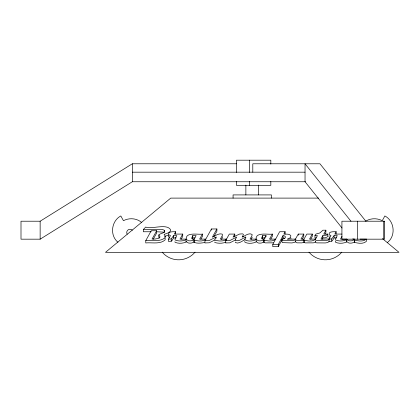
<?xml version="1.0" encoding="UTF-8"?>
<svg xmlns="http://www.w3.org/2000/svg" width="420" height="420" viewBox="0 0 420 420"><rect width="100%" height="100%" fill="white"/><g stroke="black" fill="none" stroke-linecap="round" stroke-linejoin="round"><path stroke-width="0.63" d="M151.242 231.761L143.367 231.761L143.367 229.483L162.64 229.572L164.419 230.317L164.64 230.974C164.362 234.297 156.219 233.079 159.994 236.796L159.826 237.421L158.471 238.382L155.248 239.017L152.029 239.111L156.676 230.732L151.226 230.732L145.761 240.66L145.761 242.944C151.924 242.282 159.873 244.508 164.992 240.02L165.265 239.012L164.971 237.904M328.944 235.699L328.991 236.801L329.427 237.305M244.766 241.395L244.86 242.151C247.936 243.925 252.677 243.511 255.864 242.072L256.242 241.395L256.242 239.111L250.037 239.111L251.99 235.625L252.11 234.402C248.834 232.428 244.997 235.93 242.135 237.174L243.39 234.696A1.228 0.782 0 0 0 242.382 233.872L239.542 234.045L233.047 237.174L234.759 234.077L229.294 234.077L225.677 240.66L225.677 242.944L229.819 242.839L235.615 239.899M335.596 241.054L335.543 242.256C338.73 243.731 343.298 243.553 346.526 242.015L346.815 241.395M252.231 237.132L251.155 239.4M186.034 239.736L186.322 239.111L179.981 239.111L182.737 234.077L174.363 234.077L175.634 231.719C173.518 231.829 168.095 231.11 168.499 234.518L170.457 235.625L168.472 239.111L168.472 241.395L171.239 241.216L171.911 240.686L173.591 237.909L173.591 235.625L176.815 235.625L175.103 238.77L175.051 239.972C178.238 241.447 182.805 241.274 186.034 239.736L186.034 242.015C182.805 243.553 178.238 243.731 175.051 242.256L174.909 241.721M186.034 242.015L186.322 241.395M346.526 242.015L346.815 239.111L340.473 239.111L342.001 236.313M192.775 235.625L191.625 238.271L192.266 238.901L194.197 239.111L196.119 235.625L192.775 235.625L192.775 237.909L192.245 239.038M262.663 235.625L261.513 238.271L262.159 238.901L264.086 239.111L266.012 235.625L262.663 235.625L262.663 237.909L262.132 239.038M225.677 240.66L229.819 240.555L236.712 237.032L235.499 239.111L235.405 240.24C238.928 242.183 242.655 238.098 245.768 237.032L244.766 239.111L244.86 239.867C247.936 241.647 252.677 241.227 255.864 239.789L256.242 239.111M204.96 240.66L209.234 240.513L216.059 237.048L214.972 239.111L214.851 240.214C218.374 241.091 223.655 241.81 226.569 239.111L220.332 239.111L222.254 235.646L222.527 234.822L222.149 234.082C218.61 233.021 215.323 235.841 212.336 237.195L216.893 228.968L211.444 228.968L204.96 240.66L204.96 242.944L209.234 242.792L214.914 239.935M285.101 231.735L283.846 234.077C286.099 234.334 289.296 233.536 290.824 235.704L290.645 237.274L288.745 238.728L287.464 239.111L295.565 239.111L295.565 241.395L295.192 242.056L292.052 242.944L282.392 242.634L281.894 241.71L281.894 239.431L284.812 238.366L285.511 236.953L284.739 236.014L283.028 235.625L278.287 244.388L278.287 246.666L272.795 246.666L272.795 244.388L279.62 231.735L285.101 231.735L285.101 234.019M328.965 239.111L330.95 235.625L328.991 234.518C328.587 231.11 334.01 231.829 336.126 231.719L334.856 234.077L341.938 234.077M278.287 246.666L283.028 237.909L283.028 235.625M316.187 237.909L314.942 237.909L314.942 235.625L315.898 234.077L319.835 232.964L322.938 230.197L325.894 230.197L323.757 234.077L327.663 234.077L326.24 235.242L322.849 235.625L320.954 239.111L331.732 238.933L334.084 235.625L337.307 235.625L335.596 238.77L335.543 239.972C338.73 241.447 343.298 241.274 346.526 239.736M322.035 239.4L322.849 237.909L322.849 235.625M181.204 239.159L182.737 236.36L182.737 234.077M303.786 234.077L300.956 239.111L304.028 239.111L306.847 234.077L312.281 234.077L309.524 239.111L315.688 239.111C312.921 241.972 307.582 241.059 304.075 240.146L303.938 239.752A3.791 2.425 0 0 1 301.697 240.602L296.987 240.56L295.691 239.815L295.748 238.539L298.289 234.077L303.786 234.077L303.786 236.36L302.211 239.159M310.748 239.159L312.281 236.36L312.281 234.077M324.975 234.145L325.894 232.481L325.894 230.197M153.269 239.159L156.676 233.011L156.676 230.732M213.853 236.733L216.893 231.252L216.893 228.968M221.429 239.411L222.254 237.93L222.432 236.675M295.565 239.111L294.336 240.282L292.052 240.66L282.98 240.581L282.03 239.967L281.894 239.431M202.451 234.077L199.6 239.111L205.884 239.111C203.033 241.873 197.668 241.085 194.14 240.093L193.988 239.652L192.145 240.555A5.208 3.329 0 0 1 188.323 240.681L186.223 239.353C185.252 231.536 198.896 234.985 202.451 234.077L202.451 236.36L200.865 239.159M272.339 234.077L269.493 239.111L275.777 239.111C272.927 241.873 267.561 241.085 264.028 240.093L263.875 239.652L262.033 240.555A5.208 3.329 0 0 1 258.211 240.681L256.111 239.353C255.14 231.536 268.784 234.985 272.339 234.077L272.339 236.36L270.758 239.159M173.591 235.625L171.239 238.933L168.472 239.111M334.084 235.625L334.084 237.909L332.404 240.686L331.732 241.216L328.965 241.395M168.756 235.237L168.499 236.801L169.607 237.689M360.092 239.111L366.377 239.111C363.526 241.873 358.16 241.085 354.632 240.093L354.475 239.652L352.637 240.555A5.208 3.329 0 0 1 348.815 240.681L347.545 240.156L346.647 239.111M143.367 229.483L145.703 227.041C150.659 229.787 167.444 222.847 170.73 230.092C170.084 232.969 166.378 233.41 164.099 234.397L164.971 235.625L165.265 236.728L164.992 237.741C159.873 242.225 151.924 240.004 145.761 240.66M387.261 242.618C396.128 236.056 394.585 220.994 384.872 215.953L382.242 220.7C377.186 218.006 370.933 218.111 365.978 220.978M305.524 181.75L132.326 181.75L40.142 239.174L21 239.174L21 221.214L40.142 221.214L132.326 163.784L236.455 163.784M193.988 239.652L193.988 241.936L192.145 242.834A5.208 3.329 0 0 1 188.323 242.959L186.223 241.637M263.875 239.652L263.875 241.936L262.033 242.834A5.208 3.329 0 0 1 258.211 242.959L256.111 241.637M354.475 239.652L354.475 241.936L352.637 242.834A5.208 3.329 0 0 1 348.815 242.959L346.715 241.637L346.437 240.618M245.196 239.615C242.282 240.686 238.707 244.414 235.405 242.524L235.274 242.088M225.95 242.135C222.595 243.532 218.222 243.547 214.851 242.498L214.741 242.146M168.383 235.032L164.598 236.507M204.593 242.555C201.243 243.107 197.316 243.647 194.14 242.377L193.988 241.936M273.415 242.844L265.256 242.881L264.028 242.377L263.875 241.936M132.326 172.179L305.036 172.179M318.696 198.103L170.741 198.103L105.493 252.336L399 252.336L382.436 238.571M156.492 231.761L163.753 232.134M314.942 235.625L317.425 235.625L315.504 239.111L315.336 239.652L315.898 240.408L326.692 240.566L328.582 239.789L329.086 239.111L329.086 241.395L327.784 242.555L325.3 242.944L316.601 242.881L315.478 242.377L315.688 241.395L315.179 242.099L313.42 242.86L305.188 242.886L304.075 242.429L303.938 239.752M173.591 237.909L176.169 237.909M192.775 237.909L195.006 237.909M262.663 237.909L265.451 237.909M322.849 237.909L325.164 237.815L327.07 237.038L327.663 236.36L327.663 234.077M334.084 237.909L336.661 237.909M272.795 244.388L278.287 244.388M354.69 239.111L352.758 238.901M283.028 237.909L284.739 238.297M354.475 241.936L354.632 242.377C358.16 243.369 363.526 244.157 366.377 241.395L366.377 239.111M141.608 222.49C136.721 218.106 129.145 217.655 123.443 220.7L120.813 215.953C111.316 220.91 109.567 235.457 117.947 242.24M365.867 221.214L319.951 163.784L252.798 163.784L252.798 172.179M350.952 221.214L305.036 163.784L305.036 181.75L342.011 227.992M159.39 238.061L158.781 237.195L158.812 234.717M295.533 241.537L296.168 242.534L296.987 242.839L301.697 242.886A3.791 2.425 0 0 0 303.938 242.03M290.824 237.988L290.945 238.781M383.728 221.214L383.728 239.174M357.504 221.214L357.504 239.174M354.632 240.093L354.632 242.377M336.126 231.719L336.126 233.998M331.732 238.933L331.732 241.216M304.075 240.146L304.075 242.429M298.289 234.077L298.289 235.221M271.42 198.103L271.42 194.911L233.074 194.911L233.074 198.103M270.821 164.062L270.821 160.193L236.455 160.193L236.455 172.447M270.821 181.472L270.821 185.341L236.455 185.341L236.455 181.472M266.012 235.625L266.012 236.77M264.028 240.093L264.028 242.377M258.625 185.094L258.625 194.911M249.685 160.193L249.685 172.447M249.685 181.472L249.685 185.341M245.868 185.094L245.868 194.911M245.768 237.032L245.768 238.172M234.759 234.077L234.759 236.36M226.569 239.111L226.569 240.251M216.059 237.048L216.059 238.192M211.444 228.968L211.444 230.108M194.14 240.093L194.14 242.377M175.634 231.719L175.634 233.998M171.239 238.933L171.239 241.216M164.419 230.317L164.419 232.601M132.326 163.784L132.326 181.75M40.142 221.214L40.142 239.174M127.171 234.197A3.281 3.281 0 0 1 128.373 229.714L129.166 229.383A3.281 3.281 0 0 1 132.337 230.234M195.048 252.152A21.441 21.441 0 0 1 162.204 252.152M341.801 252.152A21.441 21.441 0 0 1 308.963 252.152M242.944 236.318A1.228 0.782 0 0 1 243.28 236.597M384.468 221.214L341.922 221.214L341.922 239.174L384.468 239.174L384.468 221.214"/></g></svg>
